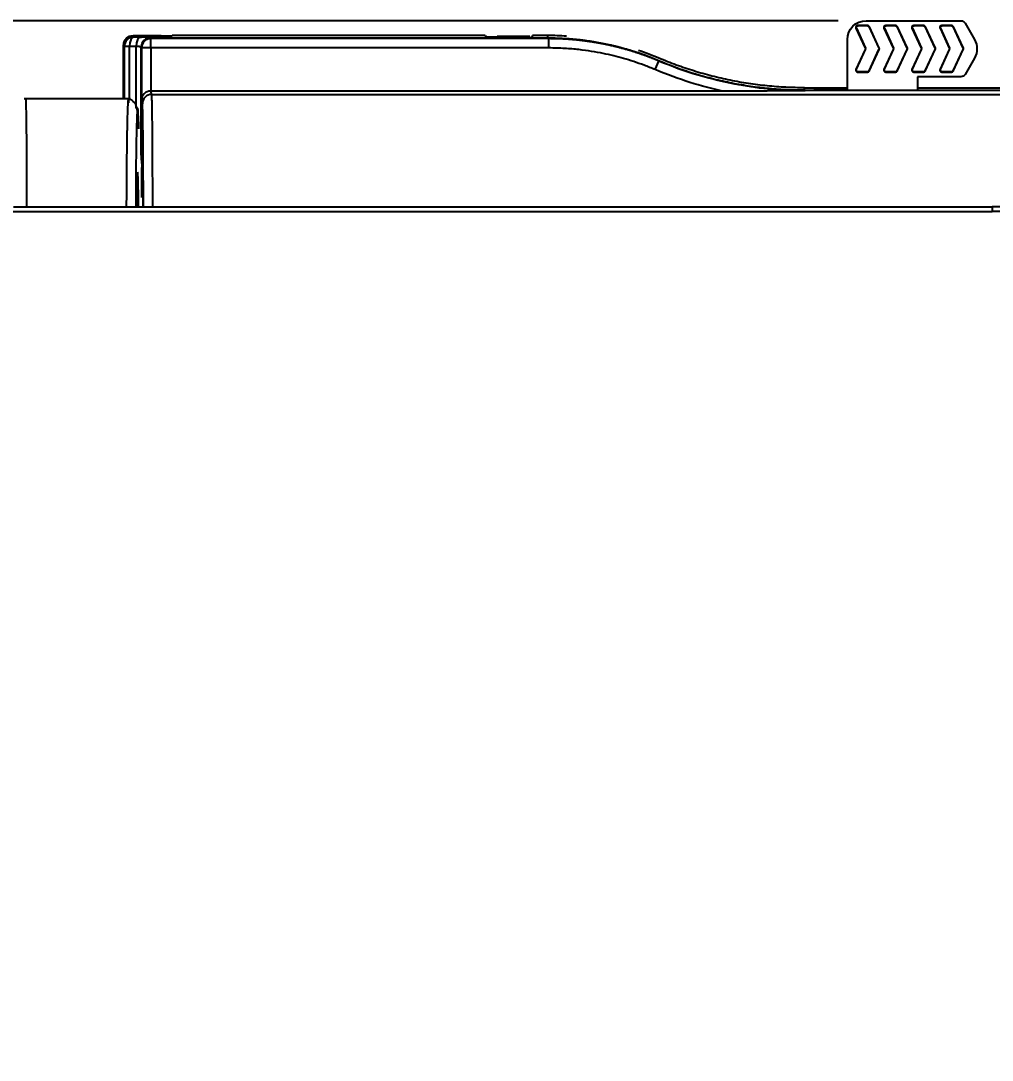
# Model space of a CAD drawing. Header units: millimetres. Extents: x 63 to 483, y 13 to 310.
# Drawn here: x 137.47 to 172.14, y 233.39 to 270.52 of the extents above; entities that cross this region are included whole.
import ezdxf

# ---------------------------------------------------------------- set-up
doc = ezdxf.new("R2010")
doc.units = ezdxf.units.MM
doc.layers.add('DIM', color=5, linetype='Continuous')
doc.styles.get("Standard").update_dxf_attribs({"font": 'arial.ttf'})
doc.dimstyles.new('사본 Standard', dxfattribs={"dimtxt": 2.5, "dimasz": 3, "dimexe": 1, "dimexo": 1, "dimgap": 0.9, "dimtad": 1, "dimdec": 1, "dimdsep": 46, "dimtxsty": 'Standard', "dimcen": 0.09, "dimclrd": 3, "dimclre": 3, "dimclrt": 2, "dimadec": 0, "dimazin": 0, "dimtfac": 1, "dimtdec": 1, "dimtmove": 0, "dimatfit": 3, "dimfxl": 1.25, "dimtolj": 1, "dimtzin": 0, "dimarcsym": 1})

# ---------------------------------------------------------------- blocks, each defined once
blk = doc.blocks.new('*D9')
at = {"layer": 'DIM', "linetype": 'ByBlock', "lineweight": -2, "transparency": 16777216}
for p, q in [((166.643, 270.517), (87.159, 270.517)), ((88.159, 267.517), (88.159, 109.59)), ((171.143, 106.59), (87.159, 106.59))]:
    blk.add_line(p, q, dxfattribs=at)
at = {"layer": 'DIM', "transparency": 16777216}
for points in [[(87.659, 267.517), (88.659, 267.517), (88.159, 270.517)], [(87.659, 109.59), (88.659, 109.59), (88.159, 106.59)]]:
    blk.add_solid(points, dxfattribs=at)
at = {"layer": 'DIM', "transparency": 16777216, "insert": (85.128, 188.554), "char_height": 3, "attachment_point": 5, "rotation": 90}
blk.add_mtext('\\A1;491.7', dxfattribs=at)

msp = doc.modelspace()

# ---------------------------------------------------------------- linework, layer by layer
for p, q in [((167.355, 270.342), (167.341, 270.351)), ((167.695, 270.351), (167.341, 270.351)), ((167.689, 270.342), (167.355, 270.342)), ((167.643, 270.517), (171.029, 270.517)), ((167.689, 270.342), (167.695, 270.351)), ((167.749, 270.304), (167.755, 270.312)), ((167.749, 270.304), (168.103, 269.545)), ((168.112, 269.545), (167.755, 270.312)), ((168.355, 270.342), (168.341, 270.351)), ((168.695, 270.351), (168.341, 270.351)), ((168.689, 270.342), (168.355, 270.342)), ((168.689, 270.342), (168.695, 270.351)), ((168.749, 270.304), (168.755, 270.312)), ((168.749, 270.304), (169.103, 269.545)), ((169.112, 269.545), (168.755, 270.312)), ((169.355, 270.342), (169.341, 270.351)), ((169.695, 270.351), (169.341, 270.351)), ((169.689, 270.342), (169.355, 270.342)), ((169.689, 270.342), (169.695, 270.351)), ((169.749, 270.304), (169.755, 270.312)), ((169.749, 270.304), (170.103, 269.545)), ((170.112, 269.545), (169.755, 270.312)), ((170.355, 270.342), (170.341, 270.351)), ((170.695, 270.351), (170.341, 270.351)), ((170.689, 270.342), (170.355, 270.342)), ((170.689, 270.342), (170.695, 270.351)), ((170.749, 270.304), (170.755, 270.312)), ((170.749, 270.304), (171.103, 269.545)), ((171.112, 269.545), (170.755, 270.312)), ((171.174, 270.434), (171.51, 269.851)), ((141.477, 269.99), (142.477, 269.99)), ((141.503, 269.938), (141.477, 269.99)), ((141.736, 269.934), (141.503, 269.938)), ((141.833, 269.945), (141.804, 269.975)), ((141.804, 269.946), (141.804, 269.975)), ((141.804, 269.975), (142.477, 269.975)), ((142.471, 269.934), (141.804, 269.946)), ((142.877, 269.967), (142.043, 269.967)), ((142.043, 269.967), (142.043, 269.95)), ((142.043, 269.941), (142.043, 269.95)), ((142.043, 269.95), (142.71, 269.939)), ((142.113, 269.879), (142.104, 269.913)), ((142.509, 269.897), (142.471, 269.934)), ((142.471, 269.897), (142.471, 269.934)), ((142.477, 269.99), (142.499, 269.967)), ((142.477, 269.975), (142.477, 269.99)), ((142.477, 269.975), (142.484, 269.967)), ((142.71, 269.939), (142.71, 269.898)), ((154.047, 269.99), (142.877, 269.99)), ((142.877, 269.99), (142.877, 269.967)), ((154.047, 269.99), (154.077, 269.93)), ((154.743, 269.93), (154.077, 269.93)), ((154.452, 269.93), (154.477, 269.955)), ((154.47, 269.93), (154.477, 269.937)), ((155.643, 269.955), (154.477, 269.955)), ((154.477, 269.955), (154.477, 269.937)), ((154.477, 269.937), (154.983, 269.937)), ((154.743, 269.898), (154.743, 269.93)), ((154.943, 269.897), (154.983, 269.937)), ((154.983, 269.937), (154.983, 269.897)), ((155.643, 269.897), (155.643, 269.955)), ((155.74, 269.99), (155.71, 269.93)), ((155.71, 269.93), (155.71, 269.898)), ((156.281, 269.99), (155.74, 269.99)), ((156.281, 269.898), (156.281, 269.99)), ((167.295, 270.248), (167.281, 270.256)), ((167.281, 270.256), (167.612, 269.545)), ((167.295, 270.248), (167.622, 269.545)), ((168.295, 270.248), (168.281, 270.256)), ((168.281, 270.256), (168.612, 269.545)), ((168.295, 270.248), (168.622, 269.545)), ((169.295, 270.248), (169.281, 270.256)), ((169.281, 270.256), (169.612, 269.545)), ((169.295, 270.248), (169.622, 269.545)), ((170.295, 270.248), (170.281, 270.256)), ((170.281, 270.256), (170.612, 269.545)), ((170.295, 270.248), (170.622, 269.545)), ((141.143, 267.725), (141.143, 269.656)), ((141.169, 269.605), (141.143, 269.656)), ((141.169, 267.725), (141.169, 269.605)), ((141.353, 269.605), (141.169, 269.605)), ((141.353, 267.725), (141.353, 269.605)), ((141.587, 269.601), (141.353, 269.605)), ((141.587, 267.392), (141.587, 269.601)), ((141.78, 269.546), (141.771, 269.58)), ((141.771, 265.719), (141.771, 269.58)), ((142.113, 269.546), (141.78, 269.546)), ((141.78, 269.546), (141.78, 267.684)), ((156.32, 269.879), (142.113, 269.879)), ((142.113, 269.546), (142.113, 269.879)), ((156.32, 269.546), (142.113, 269.546)), ((154.983, 269.897), (142.471, 269.897)), ((142.71, 269.898), (154.743, 269.898)), ((142.71, 269.897), (142.71, 269.898)), ((154.743, 269.897), (154.743, 269.898)), ((156.291, 269.897), (155.643, 269.897)), ((155.71, 269.898), (156.281, 269.898)), ((155.71, 269.897), (155.71, 269.898)), ((156.32, 269.546), (156.32, 269.879)), ((166.977, 268.035), (166.977, 269.851)), ((167.612, 269.545), (167.622, 269.545)), ((168.103, 269.545), (168.112, 269.545)), ((168.612, 269.545), (168.622, 269.545)), ((169.103, 269.545), (169.112, 269.545)), ((169.612, 269.545), (169.622, 269.545)), ((170.103, 269.545), (170.112, 269.545)), ((170.612, 269.545), (170.622, 269.545)), ((171.103, 269.545), (171.112, 269.545)), ((167.612, 269.489), (167.281, 268.779)), ((167.295, 268.787), (167.622, 269.489)), ((167.612, 269.489), (167.622, 269.489)), ((167.749, 268.731), (168.103, 269.489)), ((167.755, 268.722), (168.112, 269.489)), ((168.103, 269.489), (168.112, 269.489)), ((168.612, 269.489), (168.281, 268.779)), ((168.295, 268.787), (168.622, 269.489)), ((168.612, 269.489), (168.622, 269.489)), ((168.749, 268.731), (169.103, 269.489)), ((168.755, 268.722), (169.112, 269.489)), ((169.103, 269.489), (169.112, 269.489)), ((169.612, 269.489), (169.281, 268.779)), ((169.295, 268.787), (169.622, 269.489)), ((169.612, 269.489), (169.622, 269.489)), ((169.749, 268.731), (170.103, 269.489)), ((169.755, 268.722), (170.112, 269.489)), ((170.103, 269.489), (170.112, 269.489)), ((170.612, 269.489), (170.281, 268.779)), ((170.295, 268.787), (170.622, 269.489)), ((170.612, 269.489), (170.622, 269.489)), ((170.749, 268.731), (171.103, 269.489)), ((170.755, 268.722), (171.112, 269.489)), ((171.103, 269.489), (171.112, 269.489)), ((171.51, 269.184), (171.174, 268.601)), ((160.111, 268.774), (160.241, 269.081)), ((167.295, 268.787), (167.281, 268.779)), ((168.295, 268.787), (168.281, 268.779)), ((169.295, 268.787), (169.281, 268.779)), ((170.295, 268.787), (170.281, 268.779)), ((167.355, 268.693), (167.341, 268.684)), ((167.341, 268.684), (167.695, 268.684)), ((167.689, 268.693), (167.355, 268.693)), ((167.689, 268.693), (167.695, 268.684)), ((167.749, 268.731), (167.755, 268.722)), ((168.355, 268.693), (168.341, 268.684)), ((168.341, 268.684), (168.695, 268.684)), ((168.689, 268.693), (168.355, 268.693)), ((168.689, 268.693), (168.695, 268.684)), ((168.749, 268.731), (168.755, 268.722)), ((169.355, 268.693), (169.341, 268.684)), ((169.341, 268.684), (169.695, 268.684)), ((169.689, 268.693), (169.355, 268.693)), ((169.477, 268.517), (169.477, 268.035)), ((171.029, 268.517), (169.477, 268.517)), ((169.689, 268.693), (169.695, 268.684)), ((169.749, 268.731), (169.755, 268.722)), ((170.355, 268.693), (170.341, 268.684)), ((170.341, 268.684), (170.695, 268.684)), ((170.689, 268.693), (170.355, 268.693)), ((170.689, 268.693), (170.695, 268.684)), ((170.749, 268.731), (170.755, 268.722)), ((165.441, 268.126), (166.977, 268.126)), ((165.81, 268.035), (165.81, 268.093)), ((165.81, 268.093), (166.977, 268.093)), ((169.477, 268.126), (174.81, 268.126)), ((141.39, 267.725), (137.598, 267.725)), ((141.811, 267.556), (141.78, 267.684)), ((142.145, 267.889), (142.114, 268.005)), ((162.517, 268.005), (142.114, 268.005)), ((142.145, 267.889), (202.142, 267.889)), ((165.441, 268.035), (178.846, 268.035)), ((165.441, 268.035), (165.81, 268.035)), ((141.798, 266.976), (141.78, 266.976)), ((141.78, 265.541), (141.78, 266.976)), ((141.781, 267.176), (141.796, 267.117)), ((172.143, 263.875), (172.143, 263.707))]:
    msp.add_line(p, q)
at = {"extrusion": (6.12323e-17, 0, -1)}
msp.add_arc((-167.643, 269.851), 0.667, 0, 90, dxfattribs=at)
at = {"extrusion": (0, 0, -1)}
for centre, radius, start, end in [((-171.029, 270.351), 0.167, 90, 150), ((-170.933, 269.517), 0.667, 150, 210), ((-171.029, 268.684), 0.167, 210, 270)]:
    msp.add_arc(centre, radius, start, end, dxfattribs=at)
for radius, start, end in [(10.153, 86.2342, 90), (10.061, 67.0006, 90), (10.153, 67.0006, 71.433)]:
    msp.add_arc((156.281, 259.837), radius, start, end)
for centre, major_axis, ratio, start_param, end_param in [((167.342, 270.284), (0.057, -0.0363), 0.987001, 2.143974, 4.139212), ((167.694, 270.284), (-0.036, -0.0565), 0.994663, 2.576783, 3.706402), ((168.342, 270.284), (0.057, -0.0363), 0.987001, 2.143974, 4.139212), ((168.694, 270.284), (-0.036, -0.0565), 0.994663, 2.576783, 3.706402), ((169.342, 270.284), (0.057, -0.0363), 0.987001, 2.143974, 4.139212), ((169.694, 270.284), (-0.036, -0.0565), 0.994663, 2.576783, 3.706402), ((170.342, 270.284), (0.057, -0.0363), 0.987001, 2.143974, 4.139212), ((170.694, 270.284), (-0.036, -0.0565), 0.994663, 2.576783, 3.706402), ((141.503, 269.605), (-0.298, -0.149), 0.999239, 4.249168, 5.819355), ((141.503, 269.605), (-0.006, -0.333), 0.447159, 3.18062, 4.720196), ((141.736, 269.601), (-0.006, -0.333), 0.447159, 3.18062, 4.720195), ((142.104, 269.58), (-0.323, -0.081), 0.999353, 4.467652, 6.038147), ((142.113, 269.546), (0.323, 0.081), 0.999353, 1.32606, 2.896551), ((167.561, 269.517), (-0.067, 0), 0.995373, 2.707034, 3.576151), ((168.052, 269.517), (-0.067, 0), 0.995373, 2.707034, 3.576151), ((168.561, 269.517), (-0.067, 0), 0.995373, 2.707034, 3.576151), ((169.052, 269.517), (-0.067, 0), 0.995373, 2.707034, 3.576151), ((169.561, 269.517), (-0.067, 0), 0.995373, 2.707034, 3.576151), ((170.052, 269.517), (-0.067, 0), 0.995373, 2.707034, 3.576151), ((170.561, 269.517), (-0.067, 0), 0.995373, 2.707034, 3.576151), ((171.052, 269.517), (-0.067, 0), 0.995373, 2.707034, 3.576151), ((167.342, 268.751), (0.057, 0.0363), 0.987001, 2.143974, 4.139212), ((167.694, 268.751), (-0.036, 0.0565), 0.994663, 2.576783, 3.706402), ((168.342, 268.751), (0.057, 0.0363), 0.987001, 2.143974, 4.139212), ((168.694, 268.751), (-0.036, 0.0565), 0.994663, 2.576783, 3.706402), ((169.342, 268.751), (0.057, 0.0363), 0.987001, 2.143974, 4.139212), ((169.694, 268.751), (-0.036, 0.0565), 0.994663, 2.576783, 3.706402), ((170.342, 268.751), (0.057, 0.0363), 0.987001, 2.143974, 4.139212), ((170.694, 268.751), (-0.036, 0.0565), 0.994663, 2.576783, 3.706402), ((142.113, 267.684), (0.331, 0.041), 0.964653, 1.448427, 3.014709), ((142.145, 267.556), (-0.323, -0.081), 0.999353, 4.467652, 6.038144), ((141.781, 266.976), (0, 0.2), 0.008727, 6.248279, 7.853982), ((141.796, 266.918), (0, 0.2), 0.008727, 3.555813, 6.248279), ((141.81, 263.225), (0, 3.392), 0.008727, 0, 1.277156), ((141.81, 263.225), (0, 3.833), 0.008727, 0.414221, 0.959162), ((141.81, 263.225), (0, 3.392), 0.008727, 4.913206, 6.283185), ((141.643, 263.225), (0, 1.883), 0.017455, 0, 1.200628), ((141.643, 263.225), (0, 1.883), 0.017455, 5.064542, 6.283185)]:
    msp.add_ellipse(centre, major_axis=major_axis, ratio=ratio, start_param=start_param, end_param=end_param)
for centre, major_axis, ratio, start_param, end_param in [((167.356, 270.275), (0.057, -0.0363), 0.987001, 2.143974, 4.139212), ((167.689, 270.275), (-0.036, -0.0565), 0.994663, 2.576783, 3.706402), ((168.356, 270.275), (0.057, -0.0363), 0.987001, 2.143974, 4.139212), ((168.689, 270.275), (-0.036, -0.0565), 0.994663, 2.576783, 3.706402), ((169.356, 270.275), (0.057, -0.0363), 0.987001, 2.143974, 4.139212), ((169.689, 270.275), (-0.036, -0.0565), 0.994663, 2.576783, 3.706402), ((170.356, 270.275), (0.057, -0.0363), 0.987001, 2.143974, 4.139212), ((170.689, 270.275), (-0.036, -0.0565), 0.994663, 2.576783, 3.706402), ((141.477, 269.656), (-0.149, 0.298), 0.999239, 5.176219, 6.746407), ((167.356, 268.76), (0.057, 0.0363), 0.987001, 2.143974, 4.139212), ((168.356, 268.76), (0.057, 0.0363), 0.987001, 2.143974, 4.139212), ((169.356, 268.76), (0.057, 0.0363), 0.987001, 2.143974, 4.139212), ((170.356, 268.76), (0.057, 0.0363), 0.987001, 2.143974, 4.139212), ((167.689, 268.76), (-0.036, 0.0565), 0.994663, 2.576783, 3.706402), ((168.689, 268.76), (-0.036, 0.0565), 0.994663, 2.576783, 3.706402), ((169.689, 268.76), (-0.036, 0.0565), 0.994663, 2.576783, 3.706402), ((170.689, 268.76), (-0.036, 0.0565), 0.994663, 2.576783, 3.706402)]:
    msp.add_ellipse(centre, major_axis=major_axis, ratio=ratio, start_param=start_param, end_param=end_param, dxfattribs=at)
at = {"extrusion": (6.12323e-17, 0, -1)}
for centre in [(167.552, 269.517), (168.042, 269.517), (168.552, 269.517), (169.042, 269.517), (169.552, 269.517), (170.042, 269.517), (170.552, 269.517), (171.042, 269.517)]:
    msp.add_ellipse(centre, major_axis=(-0.067, 0), ratio=0.995373, start_param=2.707034, end_param=3.576151, dxfattribs=at)
for points, degree in [([(141.896, 269.93), (141.788, 269.934), (141.683, 269.911)], 2), ([(142.113, 269.546), (142.114, 268.005)], 1), ([(156.32, 269.879), (156.315, 269.882), (156.306, 269.888), (156.296, 269.894), (156.291, 269.897)], 3), ([(160.111, 268.774), (159.98, 268.83), (159.723, 268.932), (159.344, 269.065), (158.988, 269.174), (158.641, 269.266), (158.266, 269.351), (157.854, 269.427), (157.398, 269.489), (156.893, 269.534), (156.517, 269.546), (156.32, 269.546)], 3), ([(160.241, 269.081), (160.236, 269.084), (160.227, 269.09), (160.217, 269.096), (160.212, 269.099)], 3), ([(162.517, 268.005), (162.144, 268.088), (161.369, 268.291), (160.538, 268.593), (160.111, 268.774)], 3), ([(165.441, 268.035), (165.441, 268.065), (165.441, 268.095), (165.441, 268.126)], 3), ([(165.47, 268.017), (165.46, 268.023), (165.451, 268.029), (165.441, 268.035)], 3), ([(141.848, 263.885), (141.847, 264.016), (141.847, 264.147), (141.847, 264.276)], 3), ([(136.737, 263.707), (148.539, 263.707), (160.342, 263.707), (172.143, 263.707)], 3), ([(137.21, 263.875), (139.344, 263.875), (143.493, 263.875), (149.345, 263.875), (154.865, 263.875), (160.276, 263.875), (165.912, 263.875), (170.019, 263.875), (172.143, 263.875)], 3), ([(207.077, 263.875), (204.943, 263.875), (200.794, 263.875), (194.942, 263.875), (189.422, 263.875), (184.011, 263.875), (178.375, 263.875), (174.268, 263.875), (172.143, 263.875)], 3), ([(207.55, 263.707), (195.748, 263.707), (183.945, 263.707), (172.143, 263.707)], 3), ([(143.821, 117.01), (143.501, 117.239), (142.851, 117.714), (141.876, 118.461), (140.859, 119.278), (139.775, 120.193), (138.602, 121.237), (137.321, 122.448), (135.913, 123.864), (134.369, 125.523), (132.674, 127.478), (130.901, 129.685), (129.124, 132.066), (127.406, 134.547), (125.825, 137.008), (124.445, 139.318), (123.317, 141.327), (122.368, 143.112), (121.528, 144.77), (120.736, 146.406), (119.952, 148.107), (119.193, 149.835), (118.47, 151.57), (117.789, 153.284), (117.138, 155.011), (116.477, 156.86), (115.781, 158.931), (115.037, 161.318), (114.268, 164.022), (113.504, 167.032), (112.739, 170.491), (112.001, 174.444), (111.384, 178.467), (110.928, 182.053), (110.577, 185.318), (110.306, 188.287), (110.094, 190.996), (109.924, 193.487), (109.785, 195.815), (109.666, 198.056), (109.562, 200.28), (109.468, 202.51), (109.382, 204.742), (109.304, 206.969), (109.23, 209.209), (109.155, 211.556), (109.077, 214.152), (108.994, 217.069), (108.91, 220.241), (108.829, 223.611), (108.75, 227.223), (108.676, 231.134), (108.607, 235.415), (108.548, 240.092), (108.503, 245.182), (108.485, 248.882), (108.481, 250.806)], 3)]:
    msp.add_open_spline(points, degree=degree)
for points, degree, knots in [([(142.104, 269.913), (142.104, 269.913), (142.104, 269.913), (142.104, 269.914), (142.104, 269.914), (142.103, 269.914), (142.103, 269.914), (142.103, 269.915), (142.102, 269.915), (142.101, 269.915), (142.101, 269.915), (142.1, 269.916), (142.099, 269.916), (142.098, 269.916), (142.097, 269.916), (142.096, 269.917), (142.095, 269.917), (142.094, 269.917), (142.092, 269.917), (142.091, 269.918), (142.089, 269.918), (142.088, 269.918), (142.086, 269.918), (142.085, 269.919), (142.083, 269.919), (142.081, 269.919), (142.079, 269.919), (142.077, 269.92), (142.075, 269.92), (142.073, 269.92), (142.071, 269.92), (142.068, 269.921), (142.066, 269.921), (142.064, 269.921), (142.061, 269.921), (142.058, 269.921), (142.056, 269.922), (142.053, 269.922), (142.05, 269.922), (142.047, 269.922), (142.045, 269.923), (142.035, 269.923), (142.018, 269.924), (141.997, 269.926), (141.981, 269.926), (141.971, 269.927), (141.958, 269.928), (141.941, 269.928), (141.921, 269.929), (141.899, 269.93), (141.876, 269.931), (141.854, 269.931), (141.833, 269.932), (141.813, 269.932), (141.794, 269.933), (141.777, 269.933), (141.762, 269.933), (141.748, 269.934), (141.74, 269.934), (141.736, 269.934)], 3, [0, 0, 0, 0, 0.009757, 0.019517, 0.029281, 0.039047, 0.048815, 0.058586, 0.06836, 0.078135, 0.087912, 0.097692, 0.107472, 0.117254, 0.127037, 0.136822, 0.146607, 0.156392, 0.166179, 0.175965, 0.185752, 0.195539, 0.205325, 0.215112, 0.224898, 0.234683, 0.244468, 0.254252, 0.264035, 0.273817, 0.283599, 0.29338, 0.30316, 0.31294, 0.322719, 0.332498, 0.342276, 0.352054, 0.361832, 0.371609, 0.381386, 0.391163, 0.462324, 0.533466, 0.551797, 0.575837, 0.605589, 0.641057, 0.682247, 0.72758, 0.769924, 0.809267, 0.845594, 0.878897, 0.909172, 0.936417, 0.960634, 0.981827, 1, 1, 1, 1]), ([(141.771, 269.58), (141.771, 269.58), (141.771, 269.58), (141.771, 269.581), (141.771, 269.581), (141.77, 269.581), (141.77, 269.582), (141.769, 269.582), (141.769, 269.582), (141.768, 269.583), (141.768, 269.583), (141.767, 269.583), (141.766, 269.584), (141.765, 269.584), (141.765, 269.584), (141.764, 269.585), (141.763, 269.585), (141.762, 269.585), (141.76, 269.586), (141.759, 269.586), (141.758, 269.586), (141.757, 269.586), (141.755, 269.587), (141.754, 269.587), (141.753, 269.587), (141.751, 269.588), (141.75, 269.588), (141.748, 269.588), (141.746, 269.588), (141.745, 269.589), (141.743, 269.589), (141.741, 269.589), (141.739, 269.589), (141.738, 269.59), (141.736, 269.59), (141.734, 269.59), (141.732, 269.591), (141.73, 269.591), (141.728, 269.591), (141.726, 269.591), (141.724, 269.591), (141.722, 269.592), (141.72, 269.592), (141.718, 269.592), (141.715, 269.592), (141.713, 269.593), (141.711, 269.593), (141.709, 269.593), (141.707, 269.593), (141.704, 269.594), (141.702, 269.594), (141.7, 269.594), (141.697, 269.594), (141.695, 269.594), (141.693, 269.595), (141.69, 269.595), (141.688, 269.595), (141.685, 269.595), (141.683, 269.595), (141.681, 269.596), (141.678, 269.596), (141.676, 269.596), (141.673, 269.596), (141.671, 269.596), (141.668, 269.596), (141.666, 269.597), (141.663, 269.597), (141.661, 269.597), (141.658, 269.597), (141.656, 269.597), (141.653, 269.597), (141.651, 269.598), (141.648, 269.598), (141.646, 269.598), (141.643, 269.598), (141.641, 269.598), (141.638, 269.598), (141.636, 269.598), (141.633, 269.599), (141.631, 269.599), (141.628, 269.599), (141.626, 269.599), (141.623, 269.599), (141.621, 269.599), (141.618, 269.599), (141.616, 269.599), (141.613, 269.6), (141.611, 269.6), (141.608, 269.6), (141.606, 269.6), (141.603, 269.6), (141.601, 269.6), (141.599, 269.6), (141.596, 269.6), (141.594, 269.6), (141.591, 269.6), (141.589, 269.601), (141.588, 269.601), (141.587, 269.601)], 3, [0, 0, 0, 0, 0.013658, 0.027248, 0.040769, 0.054223, 0.067608, 0.080924, 0.094173, 0.107353, 0.120465, 0.133508, 0.146484, 0.159391, 0.17223, 0.185, 0.197703, 0.210337, 0.222903, 0.2354, 0.247829, 0.260191, 0.272483, 0.284708, 0.296864, 0.308952, 0.320972, 0.332923, 0.344807, 0.356622, 0.368369, 0.380047, 0.391657, 0.403199, 0.414673, 0.426079, 0.437416, 0.448685, 0.459886, 0.471018, 0.482083, 0.493079, 0.504007, 0.514866, 0.525658, 0.536381, 0.547036, 0.557622, 0.568141, 0.578591, 0.588973, 0.599287, 0.609533, 0.61971, 0.629819, 0.63986, 0.649833, 0.659737, 0.669573, 0.679341, 0.689041, 0.698673, 0.708236, 0.717731, 0.727158, 0.736517, 0.745808, 0.75503, 0.764184, 0.77327, 0.782288, 0.791238, 0.800119, 0.808932, 0.817677, 0.826354, 0.834963, 0.843503, 0.851976, 0.86038, 0.868716, 0.876984, 0.885183, 0.893315, 0.901378, 0.909373, 0.9173, 0.925159, 0.93295, 0.940672, 0.948327, 0.955913, 0.963431, 0.970881, 0.978263, 0.985577, 0.992822, 1, 1, 1, 1]), ([(160.212, 269.099), (159.903, 269.23), (159.588, 269.345), (159.108, 269.494), (158.947, 269.54), (158.743, 269.592), (158.702, 269.603), (158.621, 269.622), (158.58, 269.632), (158.457, 269.66), (158.375, 269.678), (158.128, 269.728), (157.963, 269.758), (157.714, 269.796), (157.631, 269.807), (157.506, 269.823), (157.464, 269.828), (157.38, 269.837), (157.339, 269.842), (156.963, 269.88), (156.627, 269.897), (156.291, 269.897)], 3, [0, 0, 0, 0, 0.25, 0.25, 0.375, 0.375, 0.40625, 0.40625, 0.4375, 0.4375, 0.5, 0.5, 0.625, 0.625, 0.6875, 0.6875, 0.71875, 0.71875, 0.75, 0.75, 1, 1, 1, 1]), ([(160.241, 269.081), (160.232, 269.085), (160.214, 269.092), (160.187, 269.104), (160.16, 269.115), (160.133, 269.126), (160.106, 269.137), (160.079, 269.148), (160.052, 269.159), (160.025, 269.17), (159.998, 269.18), (159.972, 269.191), (159.945, 269.201), (159.918, 269.212), (159.891, 269.222), (159.864, 269.232), (159.838, 269.242), (159.811, 269.252), (159.784, 269.262), (159.757, 269.272), (159.731, 269.281), (159.704, 269.291), (159.677, 269.301), (159.651, 269.31), (159.624, 269.319), (159.598, 269.328), (159.571, 269.338), (159.545, 269.347), (159.518, 269.356), (159.492, 269.364), (159.465, 269.373), (159.439, 269.382), (159.413, 269.39), (159.386, 269.399), (159.36, 269.407), (159.334, 269.416), (159.307, 269.424), (159.281, 269.432), (159.255, 269.44), (159.229, 269.448), (159.203, 269.456), (159.177, 269.464), (159.15, 269.471), (159.124, 269.479), (159.098, 269.487), (159.072, 269.494), (159.047, 269.501), (159.021, 269.509), (158.995, 269.516), (158.969, 269.523), (158.943, 269.53), (158.917, 269.537), (158.892, 269.544), (158.866, 269.551), (158.84, 269.557), (158.815, 269.564), (158.789, 269.57), (158.763, 269.577), (158.738, 269.583), (158.712, 269.589), (158.687, 269.596), (158.661, 269.602), (158.636, 269.608), (158.611, 269.614), (158.585, 269.62), (158.56, 269.626), (158.535, 269.631), (158.51, 269.637), (158.484, 269.643), (158.459, 269.648), (158.434, 269.654), (158.409, 269.659), (158.384, 269.664), (158.359, 269.669), (158.334, 269.675), (158.309, 269.68), (158.285, 269.685), (158.26, 269.69), (158.235, 269.694), (158.21, 269.699), (158.186, 269.704), (158.161, 269.709), (158.136, 269.713), (158.112, 269.718), (158.087, 269.722), (158.063, 269.726), (158.038, 269.731), (158.014, 269.735), (157.99, 269.739), (157.965, 269.743), (157.941, 269.747), (157.917, 269.751), (157.893, 269.755), (157.869, 269.759), (157.844, 269.762), (157.82, 269.766), (157.796, 269.77), (157.772, 269.773), (157.749, 269.777), (157.725, 269.78), (157.701, 269.783), (157.677, 269.787), (157.653, 269.79), (157.63, 269.793), (157.606, 269.796), (157.583, 269.799), (157.559, 269.802), (157.536, 269.805), (157.512, 269.808), (157.489, 269.811), (157.465, 269.813), (157.442, 269.816), (157.419, 269.818), (157.396, 269.821), (157.372, 269.823), (157.349, 269.826), (157.326, 269.828), (157.303, 269.831), (157.28, 269.833), (157.257, 269.835), (157.235, 269.837), (157.212, 269.839), (157.189, 269.841), (157.166, 269.843), (157.144, 269.845), (157.121, 269.847), (157.098, 269.849), (157.076, 269.85), (157.053, 269.852), (157.031, 269.854), (157.009, 269.855), (156.986, 269.857), (156.964, 269.858), (156.942, 269.86), (156.92, 269.861), (156.898, 269.862), (156.875, 269.863), (156.853, 269.865), (156.832, 269.866), (156.81, 269.867), (156.788, 269.868), (156.766, 269.869), (156.744, 269.87), (156.722, 269.871), (156.701, 269.872), (156.679, 269.872), (156.658, 269.873), (156.636, 269.874), (156.615, 269.874), (156.593, 269.875), (156.572, 269.876), (156.551, 269.876), (156.53, 269.877), (156.508, 269.877), (156.487, 269.877), (156.466, 269.878), (156.445, 269.878), (156.424, 269.878), (156.403, 269.878), (156.383, 269.879), (156.362, 269.879), (156.341, 269.879), (156.327, 269.879), (156.32, 269.879)], 3, [0, 0, 0, 0, 0.007287, 0.01456, 0.02182, 0.029066, 0.0363, 0.043519, 0.050726, 0.057919, 0.065098, 0.072264, 0.079417, 0.086556, 0.093682, 0.100794, 0.107893, 0.114979, 0.12205, 0.129109, 0.136154, 0.143185, 0.150203, 0.157208, 0.164199, 0.171176, 0.178141, 0.185091, 0.192029, 0.198952, 0.205863, 0.21276, 0.219643, 0.226513, 0.23337, 0.240213, 0.247042, 0.253859, 0.260661, 0.267451, 0.274227, 0.280989, 0.287738, 0.294473, 0.301195, 0.307904, 0.314599, 0.321281, 0.327949, 0.334604, 0.341245, 0.347873, 0.354488, 0.361089, 0.367676, 0.37425, 0.380811, 0.387358, 0.393892, 0.400412, 0.406919, 0.413413, 0.419893, 0.426359, 0.432812, 0.439252, 0.445678, 0.452091, 0.45849, 0.464876, 0.471249, 0.477608, 0.483953, 0.490285, 0.496604, 0.502909, 0.509201, 0.515479, 0.521744, 0.527996, 0.534234, 0.540458, 0.546669, 0.552867, 0.559051, 0.565222, 0.571379, 0.577523, 0.583654, 0.589771, 0.595874, 0.601964, 0.608041, 0.614104, 0.620154, 0.62619, 0.632213, 0.638223, 0.644219, 0.650201, 0.65617, 0.662126, 0.668068, 0.673997, 0.679912, 0.685814, 0.691703, 0.697578, 0.703439, 0.709287, 0.715122, 0.720943, 0.726751, 0.732545, 0.738326, 0.744094, 0.749848, 0.755588, 0.761315, 0.767029, 0.772729, 0.778416, 0.784089, 0.789749, 0.795395, 0.801028, 0.806648, 0.812254, 0.817847, 0.823426, 0.828992, 0.834544, 0.840083, 0.845609, 0.851121, 0.85662, 0.862105, 0.867577, 0.873036, 0.878481, 0.883912, 0.889331, 0.894735, 0.900127, 0.905504, 0.910869, 0.91622, 0.921557, 0.926881, 0.932191, 0.937488, 0.942772, 0.948042, 0.953299, 0.958542, 0.963771, 0.968987, 0.97419, 0.979379, 0.984554, 0.989716, 0.994865, 1, 1, 1, 1]), ([(165.441, 268.126), (165.219, 268.126), (164.774, 268.137), (164.109, 268.187), (163.447, 268.271), (162.79, 268.387), (162.14, 268.537), (161.498, 268.719), (160.866, 268.932), (160.453, 269.096), (160.248, 269.183)], 3, [0, 0, 0, 0, 0.124984, 0.249995, 0.375007, 0.500017, 0.625023, 0.750026, 0.875027, 1, 1, 1, 1]), ([(165.441, 268.035), (165.217, 268.035), (164.769, 268.046), (164.323, 268.079), (163.989, 268.113), (163.878, 268.126), (163.656, 268.154), (163.545, 268.169), (163.213, 268.22), (162.772, 268.298), (162.336, 268.398), (162.065, 268.468), (162.011, 268.482), (161.903, 268.511), (161.848, 268.526), (161.687, 268.572), (161.579, 268.604), (161.259, 268.703), (160.835, 268.846), (160.419, 269.011), (160.212, 269.099)], 3, [0, 0, 0, 0, 0.125, 0.25, 0.25, 0.3125, 0.3125, 0.375, 0.375, 0.5, 0.625, 0.625, 0.65625, 0.65625, 0.6875, 0.6875, 0.75, 0.75, 0.875, 1, 1, 1, 1]), ([(165.441, 268.035), (165.217, 268.035), (164.769, 268.046), (164.1, 268.096), (163.433, 268.18), (162.772, 268.298), (162.117, 268.448), (161.471, 268.631), (160.835, 268.847), (160.418, 269.011), (160.212, 269.099)], 3, [0, 0, 0, 0, 0.124984, 0.249995, 0.375007, 0.500017, 0.625023, 0.750026, 0.875027, 1, 1, 1, 1]), ([(165.47, 268.017), (165.381, 268.017), (164.936, 268.021), (164.093, 268.072), (162.904, 268.245), (161.595, 268.564), (160.702, 268.885), (160.241, 269.081)], 3, [0, 0, 0, 0, 0.049962, 0.248438, 0.470996, 0.720416, 1, 1, 1, 1]), ([(137.643, 267.725), (137.643, 267.725), (137.644, 267.722), (137.647, 267.701), (137.648, 267.674), (137.651, 267.591), (137.653, 267.536), (137.656, 267.4), (137.658, 267.319), (137.66, 267.179), (137.661, 267.129), (137.662, 267.05), (137.663, 267.009), (137.664, 266.96), (137.664, 266.934), (137.664, 266.922), (137.664, 266.915), (137.664, 266.912), (137.664, 266.91), (137.664, 266.91), (137.664, 266.909), (137.664, 266.909), (137.664, 266.909), (137.664, 266.909), (137.664, 266.909), (137.666, 266.829), (137.667, 266.743), (137.669, 266.561), (137.67, 266.464), (137.671, 266.26), (137.672, 266.153), (137.674, 265.928), (137.674, 265.811), (137.676, 265.568), (137.676, 265.442), (137.677, 265.182), (137.678, 265.048), (137.679, 264.773), (137.679, 264.632), (137.68, 264.344), (137.68, 264.198), (137.68, 263.992), (137.68, 263.934), (137.68, 263.877)], 3, [0, 0, 0, 0, 0.03806, 0.03806, 0.115739, 0.115739, 0.193419, 0.193419, 0.271098, 0.271098, 0.309937, 0.309937, 0.329357, 0.339067, 0.343922, 0.346349, 0.347563, 0.34817, 0.348473, 0.348625, 0.348701, 0.348739, 0.348758, 0.348758, 0.348777, 0.348777, 0.426456, 0.426456, 0.504135, 0.504135, 0.581814, 0.581814, 0.659493, 0.659493, 0.737173, 0.737173, 0.814852, 0.814852, 0.892531, 0.892531, 0.97021, 0.97021, 1, 1, 1, 1]), ([(141.328, 267.59), (141.328, 267.593), (141.327, 267.595), (141.326, 267.622), (141.321, 267.686), (141.315, 267.717), (141.31, 267.726), (141.309, 267.726), (141.305, 267.717), (141.3, 267.693), (141.295, 267.637), (141.289, 267.533), (141.285, 267.466), (141.279, 267.306), (141.276, 267.213), (141.272, 267.054), (141.27, 266.997), (141.268, 266.908), (141.267, 266.863), (141.266, 266.808), (141.265, 266.78), (141.265, 266.766), (141.265, 266.758), (141.265, 266.755), (141.265, 266.753), (141.265, 266.752), (141.265, 266.752), (141.265, 266.752), (141.265, 266.751), (141.265, 266.751), (141.265, 266.751), (141.265, 266.751), (141.263, 266.67), (141.262, 266.583), (141.259, 266.399), (141.257, 266.303), (141.254, 266.1), (141.252, 265.888), (141.249, 265.658), (141.247, 265.42), (141.246, 265.297), (141.244, 265.043), (141.243, 264.913), (141.241, 264.646), (141.241, 264.509), (141.239, 264.23), (141.239, 264.088), (141.238, 263.923), (141.238, 263.901), (141.238, 263.879)], 3, [0, 0, 0, 0, 0.003367, 0.003367, 0.03738, 0.105405, 0.105405, 0.139417, 0.139417, 0.173429, 0.241454, 0.241454, 0.309479, 0.309479, 0.377504, 0.377504, 0.411517, 0.411517, 0.428523, 0.437026, 0.441278, 0.443403, 0.444466, 0.444998, 0.445263, 0.445396, 0.445463, 0.445496, 0.445512, 0.445521, 0.445521, 0.445529, 0.445529, 0.513554, 0.513554, 0.581579, 0.581579, 0.649604, 0.717629, 0.717629, 0.785654, 0.785654, 0.853678, 0.853678, 0.921703, 0.921703, 0.989728, 0.989728, 1, 1, 1, 1]), ([(141.642, 267.26), (141.626, 267.397), (141.574, 267.612), (141.399, 267.704), (141.301, 267.725)], 3, [0, 0, 0, 0, 0.539245, 1, 1, 1, 1]), ([(142.181, 263.884), (142.181, 263.953), (142.181, 264.024), (142.18, 264.21), (142.18, 264.326), (142.18, 264.561), (142.179, 264.679), (142.179, 264.917), (142.178, 265.036), (142.178, 265.275), (142.177, 265.394), (142.176, 265.631), (142.175, 265.748), (142.174, 265.98), (142.173, 266.094), (142.172, 266.317), (142.171, 266.426), (142.169, 266.638), (142.168, 266.74), (142.167, 266.936), (142.165, 267.029), (142.163, 267.205), (142.162, 267.287), (142.16, 267.439), (142.159, 267.508), (142.156, 267.631), (142.155, 267.685), (142.152, 267.776), (142.151, 267.812), (142.148, 267.866), (142.146, 267.883), (142.145, 267.889)], 3, [0, 0, 0, 0, 0.042277, 0.042277, 0.110685, 0.110685, 0.179094, 0.179094, 0.247503, 0.247503, 0.315912, 0.315912, 0.384321, 0.384321, 0.45273, 0.45273, 0.521138, 0.521138, 0.589547, 0.589547, 0.657956, 0.657956, 0.726365, 0.726365, 0.794774, 0.794774, 0.863182, 0.863182, 0.931591, 0.931591, 1, 1, 1, 1]), ([(165.47, 268.017), (164.966, 268.014), (164.666, 268.012), (164.242, 268.01), (163.904, 268.009), (163.517, 268.007), (163.187, 268.006), (162.823, 268.005), (162.517, 268.005)], 2, [0, 0, 0, 0.25, 0.25, 0.5, 0.5, 0.75, 0.75, 1, 1, 1]), ([(141.685, 266.66), (141.683, 266.729), (141.676, 266.987), (141.662, 267.308), (141.642, 267.44), (141.623, 267.282), (141.606, 266.845), (141.59, 266.152), (141.58, 265.312), (141.574, 264.541), (141.572, 264.075), (141.572, 263.881)], 3, [0, 0, 0, 0, 0.041001, 0.164502, 0.288004, 0.411506, 0.535008, 0.65851, 0.782012, 0.905513, 1, 1, 1, 1]), ([(141.847, 264.276), (141.847, 264.383), (141.846, 264.746), (141.843, 265.339), (141.839, 266.005), (141.834, 266.577), (141.829, 267.033), (141.822, 267.346), (141.816, 267.515), (141.813, 267.55), (141.811, 267.556)], 3, [0, 0, 0, 0, 0.055484, 0.190415, 0.325346, 0.460277, 0.595207, 0.730138, 0.865069, 1, 1, 1, 1]), ([(107.14, 252.126), (107.147, 244.759), (107.26, 233.664), (107.584, 219.108), (108.06, 203.013), (108.687, 187.823), (110.696, 173.716), (112.319, 165.843), (114.449, 158.386), (119.059, 145.776), (125.26, 134.394), (133.237, 124.639), (140.574, 117.158), (153, 108.989), (165.389, 106.59), (172.143, 106.59)], 3, [0, 0, 0, 0, 0.125191, 0.188674, 0.247275, 0.398262, 0.445568, 0.489235, 0.534758, 0.576779, 0.715973, 0.752333, 0.785895, 0.890196, 1, 1, 1, 1]), ([(143.15, 116.068), (142.225, 116.729), (141.309, 117.427), (139.5, 118.898), (138.607, 119.671), (136.851, 121.29), (135.987, 122.137), (134.715, 123.457), (134.295, 123.906), (133.463, 124.819), (133.051, 125.283), (132.235, 126.227), (131.427, 127.187), (130.636, 128.174), (130.05, 128.924), (129.855, 129.176), (129.468, 129.682), (129.276, 129.937), (128.703, 130.706), (128.325, 131.224), (127.205, 132.798), (126.477, 133.871), (125.059, 136.064), (124.369, 137.185), (123.027, 139.472), (122.376, 140.639), (121.113, 143.02), (120.501, 144.232), (119.32, 146.703), (118.749, 147.96), (117.925, 149.878), (117.655, 150.523), (117.127, 151.824), (116.868, 152.479), (116.107, 154.461), (115.622, 155.803), (114.699, 158.526), (114.262, 159.907), (113.438, 162.706), (113.052, 164.125), (112.514, 166.279), (112.342, 167.001), (112.012, 168.454), (111.853, 169.185), (111.397, 171.39), (111.12, 172.877), (110.612, 175.882), (110.383, 177.401), (110.07, 179.702), (109.971, 180.473), (109.783, 182.022), (109.694, 182.801), (109.441, 185.146), (109.29, 186.724), (109.022, 189.908), (108.904, 191.514), (108.694, 194.752), (108.602, 196.384), (108.438, 199.674), (108.367, 201.332), (108.236, 204.67), (108.177, 206.352), (108.093, 208.89), (108.066, 209.739), (108.012, 211.442), (107.933, 214.006), (107.861, 216.594), (107.723, 221.803), (107.643, 225.32), (107.507, 232.444), (107.453, 236.051), (107.373, 243.357), (107.348, 247.057), (107.34, 250.804)], 3, [0, 0, 0, 0, 0.03125, 0.03125, 0.0625, 0.0625, 0.09375, 0.09375, 0.109375, 0.109375, 0.125, 0.125, 0.140625, 0.15625, 0.15625, 0.164062, 0.164062, 0.171875, 0.171875, 0.1875, 0.1875, 0.21875, 0.21875, 0.25, 0.25, 0.28125, 0.28125, 0.3125, 0.3125, 0.34375, 0.34375, 0.359375, 0.359375, 0.375, 0.375, 0.40625, 0.40625, 0.4375, 0.4375, 0.46875, 0.46875, 0.484375, 0.484375, 0.5, 0.5, 0.53125, 0.53125, 0.5625, 0.5625, 0.578125, 0.578125, 0.59375, 0.59375, 0.625, 0.625, 0.65625, 0.65625, 0.6875, 0.6875, 0.71875, 0.71875, 0.75, 0.75, 0.765625, 0.765625, 0.78125, 0.8125, 0.8125, 0.875, 0.875, 0.9375, 0.9375, 1, 1, 1, 1])]:
    msp.add_open_spline(points, degree=degree, knots=knots)

# ---------------------------------------------------------------- dimensions: what is measured, and where the dimension line sits
at = {"layer": 'DIM'}
dim = msp.add_linear_dim(base=(88.159, 106.59), p1=(167.643, 270.517), p2=(172.143, 106.59), angle=90, text='491.7', dimstyle='사본 Standard', override={"dimtxt": 3, "dimgap": 1.5, "dimcen": 0, "dimclrd": 256, "dimclre": 256, "dimclrt": 256, "dimtofl": 0}, dxfattribs=at)
dim.commit()
dim.dimension.update_dxf_attribs({"geometry": '*D9', "text_midpoint": (85.128, 188.554)})

doc.saveas('drawing.dxf')
